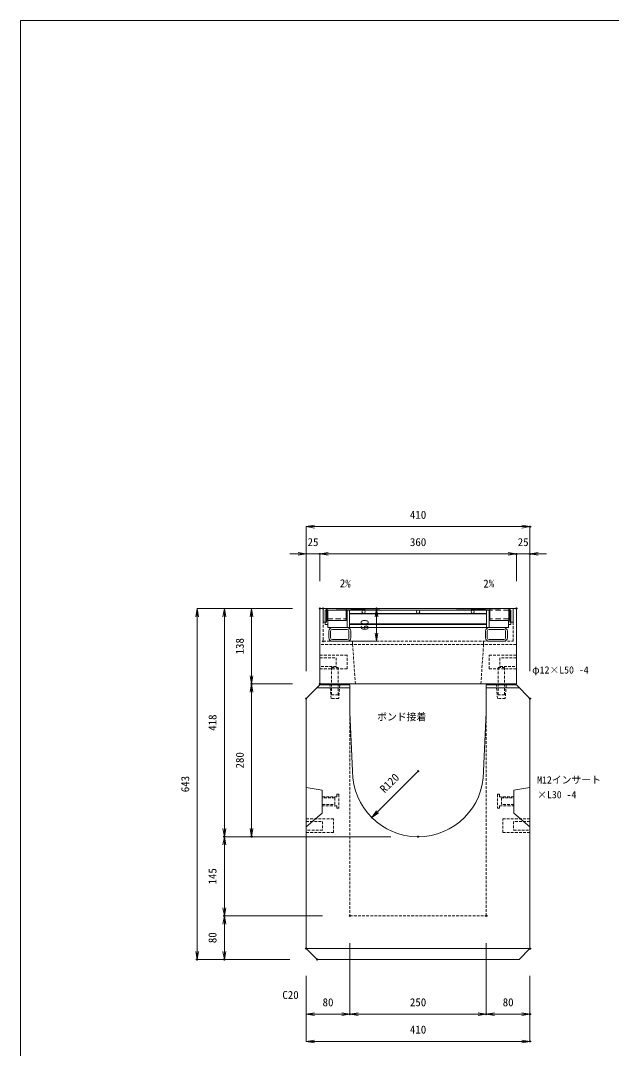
# Model space of a CAD drawing. Units: millimetres, scale not verified. Extents: x -1945 to 1945, y -1287 to 1553.
# Drawn here: x -1945 to -862, y -330 to 1553 of the extents above; entities that cross this region are included whole.
import ezdxf
from ezdxf.enums import TextEntityAlignment as Align

# ---------------------------------------------------------------- set-up
doc = ezdxf.new("R2010")
doc.units = ezdxf.units.MM
doc.header["$LTSCALE"] = 10
doc.header["$PDMODE"] = 32
doc.header["$PDSIZE"] = 2
doc.linetypes.add('USER1', pattern=[0.75, 0.5, -0.25])
doc.linetypes.add('USER2', pattern=[1.5, 1, -0.5])
for name, color, linetype, lineweight in [('0-1_TITLE', 7, 'Continuous', 18), ('0-3_KIJUN', 7, 'USER1', 18), ('0-5_SUNPO', 3, 'Continuous', 18), ('0-6_10-グレ__チング', 5, 'Continuous', 18), ('0-8__0-0_0', 7, 'Continuous', 18)]:
    doc.layers.add(name, color=color, linetype=linetype, lineweight=lineweight)
doc.layers.add('0-9__0-2_DEFPOINTS', color=7, linetype='Continuous')
doc.styles.add('ＭＳ ゴシック', font='')
doc.styles.get('ＭＳ ゴシック').set_extended_font_data('MS Gothic')

# ---------------------------------------------------------------- blocks, each defined once
blk = doc.blocks.new('_OPEN')
at = {"layer": '0-8__0-0_0'}
blk.add_line((0, 0), (-1, 0), dxfattribs=at)
blk.add_lwpolyline([(-1, 0.1667), (0, 0), (-1, -0.1667)], dxfattribs=at)
blk = doc.blocks.new('_D1')
at = {"layer": '0-5_SUNPO'}
for p, q in [((553.34, 1333.08), (373.34, 1333.08)), ((373.34, 1318.08), (373.34, 1268.08)), ((493.34, 1253.08), (373.34, 1253.08))]:
    blk.add_line(p, q, dxfattribs=at)
at = {"layer": '0-9__0-2_DEFPOINTS'}
for p in [(603.34, 1333.08), (373.34, 1253.08), (543.34, 1253.08)]:
    blk.add_point(p, dxfattribs=at)
at = {"layer": '0-5_SUNPO', "xscale": 15, "yscale": 15}
for p, rotation in [((373.34, 1333.08), 90), ((373.34, 1253.08), 270)]:
    blk.add_blockref('_OPEN', p, dxfattribs=dict(at, rotation=rotation))
at = {"layer": '0-5_SUNPO', "color": 7, "style": 'ＭＳ ゴシック'}
blk.add_text('80', height=14.66, rotation=90, dxfattribs=at).set_placement((363.34, 1283.08), align=Align.BOTTOM_LEFT)
blk = doc.blocks.new('_D2')
at = {"layer": '0-5_SUNPO'}
for p, q in [((498.33, 1896.08), (323.34, 1896.08)), ((323.34, 1881.08), (323.34, 1268.08)), ((493.34, 1253.08), (323.34, 1253.08))]:
    blk.add_line(p, q, dxfattribs=at)
at = {"layer": '0-9__0-2_DEFPOINTS'}
for p in [(548.33, 1896.08), (323.34, 1253.08), (543.34, 1253.08)]:
    blk.add_point(p, dxfattribs=at)
at = {"layer": '0-5_SUNPO', "xscale": 15, "yscale": 15}
for p, rotation in [((323.34, 1896.08), 90), ((323.34, 1253.08), 270)]:
    blk.add_blockref('_OPEN', p, dxfattribs=dict(at, rotation=rotation))
at = {"layer": '0-5_SUNPO', "color": 7, "style": 'ＭＳ ゴシック'}
blk.add_text('643', height=14.66, rotation=90, dxfattribs=at).set_placement((313.34, 1559.58), align=Align.BOTTOM_LEFT)
blk = doc.blocks.new('_D3')
at = {"layer": '0-5_SUNPO'}
for p, q in [((603.34, 1283.08), (603.34, 1153.08)), ((523.34, 1223.08), (523.34, 1153.08)), ((538.34, 1153.08), (588.34, 1153.08))]:
    blk.add_line(p, q, dxfattribs=at)
at = {"layer": '0-9__0-2_DEFPOINTS'}
for p in [(603.34, 1333.08), (523.34, 1273.08), (603.34, 1153.08)]:
    blk.add_point(p, dxfattribs=at)
at = {"layer": '0-5_SUNPO', "xscale": 15, "yscale": 15, "rotation": 180}
blk.add_blockref('_OPEN', (523.34, 1153.08), dxfattribs=at)
at = {"layer": '0-5_SUNPO', "xscale": 15, "yscale": 15}
blk.add_blockref('_OPEN', (603.34, 1153.08), dxfattribs=at)
at = {"layer": '0-5_SUNPO', "color": 7, "style": 'ＭＳ ゴシック'}
blk.add_text('80', height=14.66, dxfattribs=at).set_placement((553.34, 1163.08), align=Align.BOTTOM_LEFT)
blk = doc.blocks.new('_D4')
at = {"layer": '0-5_SUNPO'}
for p, q in [((603.34, 1283.08), (603.34, 1153.08)), ((853.34, 1283.08), (853.34, 1153.08)), ((618.34, 1153.08), (838.34, 1153.08))]:
    blk.add_line(p, q, dxfattribs=at)
at = {"layer": '0-9__0-2_DEFPOINTS'}
for p in [(603.34, 1333.08), (853.34, 1333.08), (853.34, 1153.08)]:
    blk.add_point(p, dxfattribs=at)
at = {"layer": '0-5_SUNPO', "xscale": 15, "yscale": 15, "rotation": 180}
blk.add_blockref('_OPEN', (603.34, 1153.08), dxfattribs=at)
at = {"layer": '0-5_SUNPO', "xscale": 15, "yscale": 15}
blk.add_blockref('_OPEN', (853.34, 1153.08), dxfattribs=at)
at = {"layer": '0-5_SUNPO', "color": 7, "style": 'ＭＳ ゴシック'}
blk.add_text('250', height=14.66, dxfattribs=at).set_placement((713.34, 1163.08), align=Align.BOTTOM_LEFT)
blk = doc.blocks.new('_D5')
at = {"layer": '0-5_SUNPO'}
for p, q in [((853.34, 1283.08), (853.34, 1153.08)), ((933.34, 1223.08), (933.34, 1153.08)), ((868.34, 1153.08), (918.34, 1153.08))]:
    blk.add_line(p, q, dxfattribs=at)
at = {"layer": '0-9__0-2_DEFPOINTS'}
for p in [(853.34, 1333.08), (933.34, 1273.08), (933.34, 1153.08)]:
    blk.add_point(p, dxfattribs=at)
at = {"layer": '0-5_SUNPO', "xscale": 15, "yscale": 15, "rotation": 180}
blk.add_blockref('_OPEN', (853.34, 1153.08), dxfattribs=at)
at = {"layer": '0-5_SUNPO', "xscale": 15, "yscale": 15}
blk.add_blockref('_OPEN', (933.34, 1153.08), dxfattribs=at)
at = {"layer": '0-5_SUNPO', "color": 7, "style": 'ＭＳ ゴシック'}
blk.add_text('80', height=14.66, dxfattribs=at).set_placement((883.34, 1163.08), align=Align.BOTTOM_LEFT)
blk = doc.blocks.new('_D6')
at = {"layer": '0-5_SUNPO'}
for p, q in [((523.34, 1223.08), (523.34, 1103.08)), ((933.34, 1223.08), (933.34, 1103.08)), ((538.34, 1103.08), (918.34, 1103.08))]:
    blk.add_line(p, q, dxfattribs=at)
at = {"layer": '0-9__0-2_DEFPOINTS'}
for p in [(523.34, 1273.08), (933.34, 1273.08), (933.34, 1103.08)]:
    blk.add_point(p, dxfattribs=at)
at = {"layer": '0-5_SUNPO', "xscale": 15, "yscale": 15, "rotation": 180}
blk.add_blockref('_OPEN', (523.34, 1103.08), dxfattribs=at)
at = {"layer": '0-5_SUNPO', "xscale": 15, "yscale": 15}
blk.add_blockref('_OPEN', (933.34, 1103.08), dxfattribs=at)
at = {"layer": '0-5_SUNPO', "color": 7, "style": 'ＭＳ ゴシック'}
blk.add_text('410', height=14.66, dxfattribs=at).set_placement((713.34, 1113.08), align=Align.BOTTOM_LEFT)
blk = doc.blocks.new('_D12')
at = {"layer": '0-5_SUNPO'}
for p, q in [((548.34, 1946.08), (548.34, 1996.08)), ((563.34, 1996.08), (893.34, 1996.08)), ((908.34, 1946.08), (908.34, 1996.08))]:
    blk.add_line(p, q, dxfattribs=at)
at = {"layer": '0-9__0-2_DEFPOINTS'}
for p in [(908.34, 1996.08), (548.34, 1896.08), (908.34, 1896.08)]:
    blk.add_point(p, dxfattribs=at)
at = {"layer": '0-5_SUNPO', "xscale": 15, "yscale": 15, "rotation": 180}
blk.add_blockref('_OPEN', (548.34, 1996.08), dxfattribs=at)
at = {"layer": '0-5_SUNPO', "xscale": 15, "yscale": 15}
blk.add_blockref('_OPEN', (908.34, 1996.08), dxfattribs=at)
at = {"layer": '0-5_SUNPO', "color": 7, "style": 'ＭＳ ゴシック'}
blk.add_text('360', height=14.66, dxfattribs=at).set_placement((713.34, 2006.08), align=Align.BOTTOM_LEFT)
blk = doc.blocks.new('_D13')
at = {"layer": '0-5_SUNPO'}
for p, q in [((508.34, 1996.08), (493.34, 1996.08)), ((523.34, 1781.08), (523.34, 1996.08)), ((523.34, 1996.08), (548.34, 1996.08)), ((548.34, 1946.08), (548.34, 1996.08)), ((563.34, 1996.08), (578.34, 1996.08))]:
    blk.add_line(p, q, dxfattribs=at)
at = {"layer": '0-9__0-2_DEFPOINTS'}
for p in [(548.34, 1996.08), (548.34, 1896.08), (523.34, 1731.08)]:
    blk.add_point(p, dxfattribs=at)
at = {"layer": '0-5_SUNPO', "xscale": 15, "yscale": 15}
blk.add_blockref('_OPEN', (523.34, 1996.08), dxfattribs=at)
at = {"layer": '0-5_SUNPO', "xscale": 15, "yscale": 15, "rotation": 180}
blk.add_blockref('_OPEN', (548.34, 1996.08), dxfattribs=at)
at = {"layer": '0-5_SUNPO', "color": 7, "style": 'ＭＳ ゴシック'}
blk.add_text('25', height=14.66, dxfattribs=at).set_placement((525.84, 2006.08), align=Align.BOTTOM_LEFT)
blk = doc.blocks.new('_D14')
at = {"layer": '0-5_SUNPO'}
for p, q in [((893.34, 1996.08), (878.34, 1996.08)), ((908.34, 1946.08), (908.34, 1996.08)), ((908.34, 1996.08), (933.34, 1996.08)), ((933.34, 1781.08), (933.34, 1996.08)), ((948.34, 1996.08), (963.34, 1996.08))]:
    blk.add_line(p, q, dxfattribs=at)
at = {"layer": '0-9__0-2_DEFPOINTS'}
for p in [(933.34, 1996.08), (908.34, 1896.08), (933.34, 1731.08)]:
    blk.add_point(p, dxfattribs=at)
at = {"layer": '0-5_SUNPO', "xscale": 15, "yscale": 15}
blk.add_blockref('_OPEN', (908.34, 1996.08), dxfattribs=at)
at = {"layer": '0-5_SUNPO', "xscale": 15, "yscale": 15, "rotation": 180}
blk.add_blockref('_OPEN', (933.34, 1996.08), dxfattribs=at)
at = {"layer": '0-5_SUNPO', "color": 7, "style": 'ＭＳ ゴシック'}
blk.add_text('25', height=14.66, dxfattribs=at).set_placement((910.84, 2006.08), align=Align.BOTTOM_LEFT)
blk = doc.blocks.new('_D15')
at = {"layer": '0-5_SUNPO'}
for p, q in [((523.34, 1781.08), (523.34, 2046.08)), ((538.34, 2046.08), (918.34, 2046.08)), ((933.34, 1781.08), (933.34, 2046.08))]:
    blk.add_line(p, q, dxfattribs=at)
at = {"layer": '0-9__0-2_DEFPOINTS'}
for p in [(933.34, 2046.08), (523.34, 1731.08), (933.34, 1731.08)]:
    blk.add_point(p, dxfattribs=at)
at = {"layer": '0-5_SUNPO', "xscale": 15, "yscale": 15, "rotation": 180}
blk.add_blockref('_OPEN', (523.34, 2046.08), dxfattribs=at)
at = {"layer": '0-5_SUNPO', "xscale": 15, "yscale": 15}
blk.add_blockref('_OPEN', (933.34, 2046.08), dxfattribs=at)
at = {"layer": '0-5_SUNPO', "color": 7, "style": 'ＭＳ ゴシック'}
blk.add_text('410', height=14.66, dxfattribs=at).set_placement((713.34, 2056.08), align=Align.BOTTOM_LEFT)
blk = doc.blocks.new('_D25')
at = {"layer": '0-5_SUNPO'}
for p, q in [((498.34, 1896.08), (423.34, 1896.08)), ((423.34, 1881.08), (423.34, 1773.08)), ((498.34, 1758.08), (423.34, 1758.08))]:
    blk.add_line(p, q, dxfattribs=at)
at = {"layer": '0-9__0-2_DEFPOINTS'}
for p in [(548.34, 1896.08), (423.34, 1758.08), (548.34, 1758.08)]:
    blk.add_point(p, dxfattribs=at)
at = {"layer": '0-5_SUNPO', "xscale": 15, "yscale": 15}
for p, rotation in [((423.34, 1896.08), 90), ((423.34, 1758.08), 270)]:
    blk.add_blockref('_OPEN', p, dxfattribs=dict(at, rotation=rotation))
at = {"layer": '0-5_SUNPO', "color": 7, "style": 'ＭＳ ゴシック'}
blk.add_text('138', height=14.66, rotation=90, dxfattribs=at).set_placement((413.34, 1812.08), align=Align.BOTTOM_LEFT)
blk = doc.blocks.new('_D26')
at = {"layer": '0-5_SUNPO'}
for p, q in [((498.34, 1758.08), (423.34, 1758.08)), ((423.34, 1743.08), (423.34, 1493.08)), ((678.34, 1478.08), (423.34, 1478.08))]:
    blk.add_line(p, q, dxfattribs=at)
at = {"layer": '0-9__0-2_DEFPOINTS'}
for p in [(548.34, 1758.08), (423.34, 1478.08), (728.34, 1478.08)]:
    blk.add_point(p, dxfattribs=at)
at = {"layer": '0-5_SUNPO', "xscale": 15, "yscale": 15}
for p, rotation in [((423.34, 1758.08), 90), ((423.34, 1478.08), 270)]:
    blk.add_blockref('_OPEN', p, dxfattribs=dict(at, rotation=rotation))
at = {"layer": '0-5_SUNPO', "color": 7, "style": 'ＭＳ ゴシック'}
blk.add_text('280', height=14.66, rotation=90, dxfattribs=at).set_placement((413.34, 1603.08), align=Align.BOTTOM_LEFT)
blk = doc.blocks.new('_D27')
at = {"layer": '0-5_SUNPO'}
for p, q in [((498.34, 1896.08), (373.34, 1896.08)), ((373.34, 1881.08), (373.34, 1493.08)), ((678.34, 1478.08), (373.34, 1478.08))]:
    blk.add_line(p, q, dxfattribs=at)
at = {"layer": '0-9__0-2_DEFPOINTS'}
for p in [(548.34, 1896.08), (373.34, 1478.08), (728.34, 1478.08)]:
    blk.add_point(p, dxfattribs=at)
at = {"layer": '0-5_SUNPO', "xscale": 15, "yscale": 15}
for p, rotation in [((373.34, 1896.08), 90), ((373.34, 1478.08), 270)]:
    blk.add_blockref('_OPEN', p, dxfattribs=dict(at, rotation=rotation))
at = {"layer": '0-5_SUNPO', "color": 7, "style": 'ＭＳ ゴシック'}
blk.add_text('418', height=14.66, rotation=90, dxfattribs=at).set_placement((363.34, 1672.08), align=Align.BOTTOM_LEFT)
blk = doc.blocks.new('_D28')
at = {"layer": '0-5_SUNPO'}
for p, q in [((678.34, 1478.08), (373.34, 1478.08)), ((373.34, 1463.08), (373.34, 1348.08)), ((553.34, 1333.08), (373.34, 1333.08))]:
    blk.add_line(p, q, dxfattribs=at)
at = {"layer": '0-9__0-2_DEFPOINTS'}
for p in [(728.34, 1478.08), (373.34, 1333.08), (603.34, 1333.08)]:
    blk.add_point(p, dxfattribs=at)
at = {"layer": '0-5_SUNPO', "xscale": 15, "yscale": 15}
for p, rotation in [((373.34, 1478.08), 90), ((373.34, 1333.08), 270)]:
    blk.add_blockref('_OPEN', p, dxfattribs=dict(at, rotation=rotation))
at = {"layer": '0-5_SUNPO', "color": 7, "style": 'ＭＳ ゴシック'}
blk.add_text('145', height=14.66, rotation=90, dxfattribs=at).set_placement((363.34, 1390.58), align=Align.BOTTOM_LEFT)
blk = doc.blocks.new('_D29')
at = {"layer": '0-5_SUNPO'}
blk.add_line((728.34, 1598.08), (654.09, 1523.84), dxfattribs=at)
at = {"layer": '0-9__0-2_DEFPOINTS'}
for p in [(728.34, 1598.08), (643.49, 1513.23)]:
    blk.add_point(p, dxfattribs=at)
at = {"layer": '0-5_SUNPO', "xscale": 15, "yscale": 15, "rotation": 225}
blk.add_blockref('_OPEN', (643.49, 1513.23), dxfattribs=at)
at = {"layer": '0-5_SUNPO', "color": 7, "style": 'ＭＳ ゴシック'}
blk.add_text('R120', height=14.66, rotation=45, dxfattribs=at).set_placement((670, 1553.89), align=Align.BOTTOM_LEFT)
blk = doc.blocks.new('M16_insert_dan')
at = {"layer": '0-3_KIJUN', "color": 3}
for points in [[(0, -12.5), (-50, -12.5), (-50, 12.5), (0, 12.5)], [(0, 8), (-30, 8), (-30, -8), (0, -8)]]:
    blk.add_lwpolyline(points, close=True, dxfattribs=at)
blk = doc.blocks.new('_D32')
at = {"layer": '0-5_SUNPO'}
for p, q in [((604.34, 1896.08), (651.97, 1896.08)), ((651.97, 1851.08), (651.97, 1881.08)), ((604.34, 1836.08), (651.97, 1836.08))]:
    blk.add_line(p, q, dxfattribs=at)
at = {"layer": '0-9__0-2_DEFPOINTS'}
for p in [(554.34, 1896.08), (651.97, 1896.08), (554.34, 1836.08)]:
    blk.add_point(p, dxfattribs=at)
at = {"layer": '0-5_SUNPO', "xscale": 15, "yscale": 15}
for p, rotation in [((651.97, 1896.08), 90), ((651.97, 1836.08), 270)]:
    blk.add_blockref('_OPEN', p, dxfattribs=dict(at, rotation=rotation))
at = {"layer": '0-5_SUNPO', "color": 7, "style": 'ＭＳ ゴシック'}
blk.add_text('60', height=14.66, rotation=90, dxfattribs=at).set_placement((641.97, 1856.08), align=Align.BOTTOM_LEFT)
blk = doc.blocks.new('A$C6BB671BC')
at = {"layer": '0-6_10-グレ__チング'}
for p, q in [((0, 60), (0, 35)), ((0, 60), (6, 60)), ((4, 31), (4, 57)), ((305.5, 57), (4, 57)), ((6, 60), (6, 35)), ((7.5, 59.85), (42.5, 59.85)), ((8.5, 57), (8.5, 25)), ((42.5, 59.85), (42.5, 38.15)), ((44, 57), (44, 25)), ((48.5, 57), (48.5, 25)), ((299.5, 57), (299.5, 25)), ((304, 57), (304, 25)), ((340.5, 59.85), (340.5, 38.15)), ((344, 57), (340.5, 57)), ((348, 60), (342, 60)), ((342, 60), (342, 35)), ((344, 31), (344, 57)), ((48.5, 51), (299.5, 51)), ((48.5, 50), (299.5, 50)), ((340.5, 38.15), (305.5, 38.15)), ((339.5, 38.15), (339.5, 25)), ((0, 35), (6, 35)), ((8.5, 31), (4, 31)), ((8.5, 25), (339.5, 25)), ((339.5, 25), (8.5, 25)), ((16.9, 25), (44.1, 25)), ((16.9, 21.8), (44.1, 21.8)), ((48.5, 32), (299.5, 32)), ((48.5, 31), (299.5, 31)), ((303.9, 25), (331.1, 25)), ((303.9, 21.8), (331.1, 21.8)), ((339.5, 31), (344, 31)), ((10.5, 6.4), (10.5, 18.6)), ((13.7, 6.4), (13.7, 18.6)), ((44.1, 3.2), (16.9, 3.2)), ((44.1, 0), (16.9, 0)), ((47.3, 18.6), (47.3, 6.4)), ((50.5, 18.6), (50.5, 6.4)), ((297.5, 6.4), (297.5, 18.6)), ((300.7, 6.4), (300.7, 18.6)), ((331.1, 3.2), (303.9, 3.2)), ((331.1, 0), (303.9, 0)), ((334.3, 18.6), (334.3, 6.4)), ((337.5, 18.6), (337.5, 6.4))]:
    blk.add_line(p, q, dxfattribs=at)
at = {"layer": '0-6_10-グレ__チング', "linetype": 'USER2'}
for p, q in [((7.5, 57.05), (42.5, 57.05)), ((340.5, 57.05), (305.5, 57.05)), ((6, 55.5), (7.5, 55.5)), ((6, 42.5), (7.5, 42.5)), ((7.5, 40.95), (42.5, 40.95)), ((42.5, 55.5), (44, 55.5)), ((42.5, 42.5), (44, 42.5)), ((305.5, 55.5), (304, 55.5)), ((305.5, 42.5), (304, 42.5)), ((340.5, 40.95), (305.5, 40.95)), ((342, 55.5), (340.5, 55.5)), ((342, 42.5), (340.5, 42.5))]:
    blk.add_line(p, q, dxfattribs=at)
at = {"layer": '0-6_10-グレ__チング'}
for points in [[(7.5, 59.85), (7.5, 38.15), (42.5, 38.15)], [(340.5, 59.85), (305.5, 59.85), (305.5, 38.15)], [(348, 60), (348, 35), (342, 35)]]:
    blk.add_lwpolyline(points, dxfattribs=at)
for centre in [(74, 54), (174, 54), (274, 54)]:
    blk.add_circle(centre, 3, dxfattribs=at)
for centre, radius, start, end in [((16.9, 18.6), 6.4, 90, 180), ((16.9, 18.6), 3.2, 90, 180), ((44.1, 18.6), 6.4, 0, 90), ((44.1, 18.6), 3.2, 0, 90), ((303.9, 18.6), 6.4, 90, 180), ((303.9, 18.6), 3.2, 90, 180), ((331.1, 18.6), 6.4, 0, 90), ((331.1, 18.6), 3.2, 0, 90), ((16.9, 6.4), 6.4, 180, 270), ((16.9, 6.4), 3.2, 180, 270), ((44.1, 6.4), 6.4, 270, 0), ((44.1, 6.4), 3.2, 270, 0), ((303.9, 6.4), 6.4, 180, 270), ((303.9, 6.4), 3.2, 180, 270), ((331.1, 6.4), 3.2, 270, 0), ((331.1, 6.4), 6.4, 270, 0)]:
    blk.add_arc(centre, radius, start, end, dxfattribs=at)

msp = doc.modelspace()

# ---------------------------------------------------------------- linework, layer by layer
at = {"layer": '0-1_TITLE', "color": 2}
msp.add_lwpolyline([(-1945, -1286.8), (1945, -1286.8), (1945, 1553.2), (-1945, 1553.2)], close=True, dxfattribs=at)
at = {"layer": '0-3_KIJUN'}
msp.add_line((-1396.66, 476.08), (-1390.66, 476.08), dxfattribs=at)
at = {"layer": '0-3_KIJUN', "linetype": 'Continuous'}
for p, q in [((-1401.66, 331.08), (-1341.66, 331.08)), ((-1031.66, 331.08), (-1091.66, 331.08)), ((-1421.66, -146.92), (-1011.66, -146.92))]:
    msp.add_line(p, q, dxfattribs=at)
for points in [[(-1036.66, 338.08), (-1396.66, 338.08), (-1396.66, 476.08), (-1036.66, 476.08)], [(-1392.16, 143.08), (-1421.66, 148.08), (-1421.66, 76.08), (-1392.16, 101.08)], [(-1041.16, 143.08), (-1011.66, 148.08), (-1011.66, 76.08), (-1041.16, 101.08)]]:
    msp.add_lwpolyline(points, close=True, dxfattribs=at)
at = {"layer": '0-3_KIJUN'}
for points in [[(-1396.66, 476.08), (-1390.66, 476.08), (-1390.66, 416.08), (-1042.66, 416.08), (-1042.66, 476.08), (-1036.66, 476.08), (-1036.66, 410.08), (-1396.66, 410.08)], [(-1375.16, 368.08), (-1363.16, 368.08), (-1363.16, 318.08), (-1375.16, 318.08)], [(-1070.16, 368.08), (-1058.16, 368.08), (-1058.16, 318.08), (-1070.16, 318.08)], [(-1378.16, 336.08), (-1360.16, 336.08), (-1362.16, 311.08), (-1376.16, 311.08)], [(-1073.16, 336.08), (-1055.16, 336.08), (-1057.16, 311.08), (-1071.16, 311.08)], [(-1392.16, 114.86), (-1392.16, 131.31), (-1365.66, 131.31), (-1365.66, 135.83), (-1362.16, 135.83), (-1362.16, 110.33), (-1365.66, 110.33), (-1365.66, 114.86)], [(-1041.16, 114.86), (-1041.16, 131.31), (-1067.66, 131.31), (-1067.66, 135.83), (-1071.16, 135.83), (-1071.16, 110.33), (-1067.66, 110.33), (-1067.66, 114.86)], [(-1392.16, 129.08), (-1392.16, 117.08), (-1369.16, 117.08), (-1369.16, 129.08)], [(-1041.16, 129.08), (-1041.16, 117.08), (-1064.16, 117.08), (-1064.16, 129.08)]]:
    msp.add_lwpolyline(points, close=True, dxfattribs=at)
at = {"layer": '0-3_KIJUN', "linetype": 'Continuous'}
for points in [[(-1039.66, 476.08), (-1173.16, 473.08), (-1260.16, 473.08), (-1393.66, 476.08)], [(-1091.66, 336.08), (-1036.66, 336.08), (-1011.66, 311.08), (-1011.66, -146.92), (-1031.66, -166.92), (-1401.66, -166.92), (-1421.66, -146.92), (-1421.66, 311.08), (-1396.66, 336.08), (-1341.66, 336.08), (-1341.66, 286.08), (-1336.66, 178.08)], [(-1096.66, 178.08), (-1091.66, 286.08), (-1091.66, 336.08)]]:
    msp.add_lwpolyline(points, dxfattribs=at)
at = {"layer": '0-3_KIJUN'}
for points in [[(-1096.66, 416.08), (-1096.66, 410.08), (-1101.66, 338.08), (-1331.66, 338.08), (-1336.66, 410.08), (-1336.66, 416.08)], [(-1341.66, 336.08), (-1341.66, -86.92), (-1091.66, -86.92), (-1091.66, 336.08)]]:
    msp.add_lwpolyline(points, dxfattribs=at)
at = {"layer": '0-3_KIJUN', "linetype": 'Continuous'}
msp.add_arc((-1216.66, 178.08), 120, 180, 0, dxfattribs=at)

# ---------------------------------------------------------------- block references
at = {"layer": '0-3_KIJUN', "xscale": -1}
for p in [(-1396.66, 378.08), (-1421.66, 78.08)]:
    msp.add_blockref('M16_insert_dan', p, dxfattribs=at)
at = {"layer": '0-3_KIJUN'}
for p in [(-1036.66, 378.08), (-1011.66, 78.08)]:
    msp.add_blockref('M16_insert_dan', p, dxfattribs=at)
at = {"layer": '0-5_SUNPO'}
for name in ['_D15', '_D13', '_D12', '_D14', '_D2', '_D27', '_D25', '_D32', '_D26', '_D29', '_D28', '_D1', '_D3', '_D4', '_D5', '_D6']:
    msp.add_blockref(name, (-1945, -1420), dxfattribs=at)
at = {"layer": '0-6_10-グレ__チング'}
msp.add_blockref('A$C6BB671BC', (-1390.66, 416.08), dxfattribs=at)

# ---------------------------------------------------------------- texts
at = {"layer": '0-5_SUNPO', "color": 7, "style": 'ＭＳ ゴシック'}
for rotation, p in [(358, (-1360.5, 510.76)), (2, (-1096.76, 509.93))]:
    msp.add_text('2%', height=14.66, rotation=rotation, dxfattribs=at).set_placement(p, align=Align.BOTTOM_LEFT)
for s, height, p in [('φ12×L50 -4', 13.2, (-1007.65, 353.08)), ('ボンド接着', 13.2, (-1291.66, 267.08)), ('M12インサート', 13.2, (-998.56, 151.59)), ('×L30 -4', 13.2, (-998.56, 124.59)), ('C20', 14.66, (-1465.36, -243.57))]:
    msp.add_text(s, height=height, dxfattribs=at).set_placement(p, align=Align.BOTTOM_LEFT)

doc.saveas('drawing.dxf')
